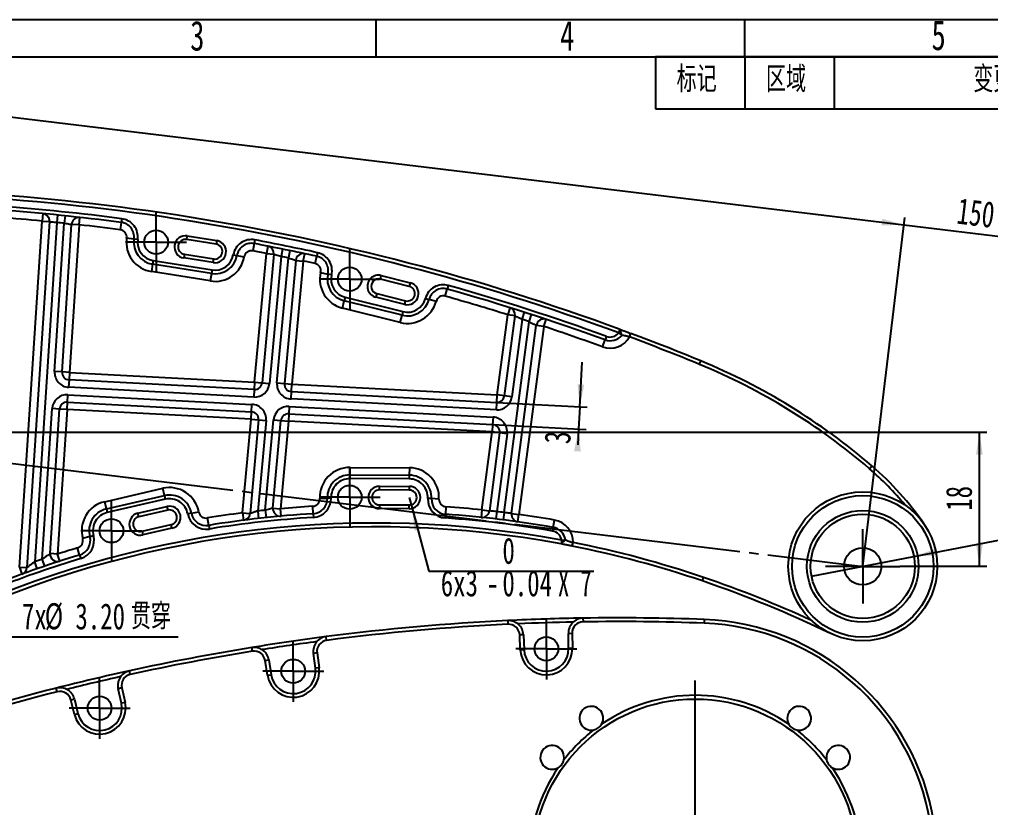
# Model space of a CAD drawing. Extents: x 0 to 297, y 0 to 210.
# Drawn here: x 100.6 to 231, y 104.2 to 210 of the extents above; entities that cross this region are included whole.
import ezdxf

# ---------------------------------------------------------------- set-up
doc = ezdxf.new("R2010")
doc.units = 0
doc.linetypes.add('SLD-中心线', pattern=[34.29, 30.48, -1.27, 1.27, -1.27])
doc.linetypes.add('SLD-实线', pattern=[0])
doc.layers.get('0').update_dxf_attribs({"linetype": 'CONTINUOUS'})
for name, color, linetype in [('中心线', 6, 'SLD-中心线'), ('图框', 7, 'SLD-实线'), ('尺寸线', 5, 'SLD-实线'), ('粗实线', 7, 'SLD-实线'), ('细实线', 7, 'SLD-实线')]:
    doc.layers.add(name, color=color, linetype=linetype)
doc.styles.add('SLDTEXTSTYLE0', font='TXT', dxfattribs={"width": 0.7, "bigfont": 'bigfont'})
doc.styles.add('SLDTEXTSTYLE1', font='TXT', dxfattribs={"width": 0.7})
doc.styles.add('SLDTEXTSTYLE4', font='TXT', dxfattribs={"width": 0.633333})
doc.dimstyles.new('SLDDIMSTYLE0', dxfattribs={"dimtxt": 3.5, "dimasz": 3, "dimexe": 0, "dimexo": 0.0625, "dimgap": 0.875, "dimtad": 2, "dimrnd": 1e-09, "dimzin": 12, "dimtxsty": 'SLDTEXTSTYLE1', "dimsah": 1, "dimcen": 0.09, "dimazin": 3, "dimtol": 1, "dimtp": 0.02, "dimtm": 0.02, "dimtfac": 1, "dimtofl": 0, "dimtmove": 0, "dimatfit": 3, "dimtolj": 1})
doc.dimstyles.new('SLDDIMSTYLE1', dxfattribs={"dimtxt": 3.5, "dimasz": 3, "dimexe": 0, "dimexo": 0.0625, "dimgap": 0.875, "dimtad": 0, "dimtih": 1, "dimtoh": 1, "dimrnd": 1e-09, "dimzin": 4, "dimtxsty": 'SLDTEXTSTYLE1', "dimblk1": 'NONE', "dimsah": 1, "dimcen": 0, "dimazin": 3, "dimtfac": 1, "dimtmove": 0, "dimatfit": 3, "dimtolj": 1, "dimtzin": 12})
doc.dimstyles.new('SLDDIMSTYLE2', dxfattribs={"dimtxt": 3.5, "dimasz": 3, "dimexe": 0, "dimexo": 0.0625, "dimgap": 0.875, "dimtad": 2, "dimrnd": 1e-09, "dimzin": 12, "dimtxsty": 'SLDTEXTSTYLE1', "dimsah": 1, "dimcen": 0.09, "dimazin": 3, "dimtfac": 1, "dimtmove": 0, "dimatfit": 3, "dimtolj": 1, "dimtzin": 12})
doc.dimstyles.new('SLDDIMSTYLE3', dxfattribs={"dimtxt": 3.5, "dimasz": 3, "dimexe": 0, "dimexo": 0.0625, "dimgap": 0.875, "dimtad": 0, "dimtih": 1, "dimtoh": 1, "dimdec": 6, "dimrnd": 1e-09, "dimzin": 12, "dimtxsty": 'SLDTEXTSTYLE1', "dimsah": 1, "dimcen": 0, "dimazin": 3, "dimtol": 1, "dimtm": 0.04, "dimtfac": 1, "dimtofl": 0, "dimtmove": 0, "dimatfit": 3, "dimtolj": 1, "dimtzin": 0})
doc.dimstyles.new('SLDDIMSTYLE7', dxfattribs={"dimtxt": 3.5, "dimasz": 3, "dimexe": 0, "dimexo": 0.0625, "dimgap": 0.875, "dimtad": 2, "dimrnd": 1e-09, "dimzin": 12, "dimtxsty": 'SLDTEXTSTYLE1', "dimblk1": 'NONE', "dimsah": 1, "dimcen": 0, "dimazin": 3, "dimtol": 1, "dimtm": 0.04, "dimtfac": 1, "dimtmove": 0, "dimatfit": 3, "dimtolj": 1})

# ---------------------------------------------------------------- blocks, each defined once
blk = doc.blocks.new('SW_TABLEANNOTATION_0')
at = {"layer": '细实线', "color": 0}
for p, q in [((0, 0), (0, -7)), ((0, 0), (12, 0)), ((0, 0), (0, -7)), ((106, 0), (0, 0)), ((12, 0), (12, -7)), ((12, 0), (24, 0)), ((24, 0), (24, -7)), ((24, 0), (74, 0)), ((74, 0), (74, -7)), ((74, 0), (86, 0)), ((86, 0), (86, -7)), ((86, 0), (106, 0)), ((106, 0), (106, -7)), ((106, -7), (106, 0)), ((0, -7), (12, -7)), ((0, -7), (106, -7)), ((12, -7), (24, -7)), ((24, -7), (74, -7)), ((74, -7), (86, -7)), ((86, -7), (106, -7))]:
    blk.add_line(p, q, dxfattribs=at)
at = {"layer": '细实线', "color": 0, "char_height": 3.5, "attachment_point": 1, "style": 'SLDTEXTSTYLE0'}
for s, insert in [('标记', (2.85, -1.28)), ('区域', (14.85, -1.28)), ('变更说明', (42.7, -1.28)), ('签名', (76.85, -1.28)), ('日期', (92.85, -1.28))]:
    blk.add_mtext(s, dxfattribs=dict(at, insert=insert))
blk = doc.blocks.new('_D')
at = {"layer": '尺寸线'}
for p, q in [((64.93, 154.57), (70.6, 201.42)), ((70.48, 200.42), (219.39, 182.42)), ((213.85, 136.57), (219.51, 183.42)), ((219.39, 182.42), (241.46, 179.76))]:
    blk.add_line(p, q, dxfattribs=at)
for points in [[(70.48, 200.42), (73.4, 199.62), (73.51, 200.51)], [(219.39, 182.42), (216.47, 183.23), (216.36, 182.34)]]:
    blk.add_solid(points, dxfattribs=at)
at = {"layer": '尺寸线', "char_height": 3.5, "attachment_point": 1, "rotation": 353.1079, "style": 'SLDTEXTSTYLE1'}
for s, insert in [('150', (226.77, 186.08)), ('±0.02', (232.65, 185.36))]:
    blk.add_mtext(s, dxfattribs=dict(at, insert=insert))
blk = doc.blocks.new('_D_1')
at = {"layer": '尺寸线'}
for p, q in [((83.38, 131.17), (86.48, 130.38)), ((86.48, 130.38), (99.32, 127.11)), ((99.32, 127.11), (121.88, 127.11))]:
    blk.add_line(p, q, dxfattribs=at)
blk.add_solid([(86.48, 130.38), (89.28, 129.2), (89.5, 130.07)], dxfattribs=at)
at = {"layer": '尺寸线', "char_height": 3.5, "attachment_point": 1}
for s, insert, style in [('%%c', (103.97, 131.62), 'SLDTEXTSTYLE1'), ('贯穿', (115.54, 131.6), 'SLDTEXTSTYLE0'), ('7x', (100.91, 131.6), 'SLDTEXTSTYLE1'), ('3.20', (108.09, 131.6), 'SLDTEXTSTYLE1')]:
    blk.add_mtext(s, dxfattribs=dict(at, insert=insert, style=style))
blk = doc.blocks.new('_NONE')
blk = doc.blocks.new('_D_2')
at = {"layer": '尺寸线'}
for p, q in [((175.84, 158), (176.15, 163.99)), ((164.69, 158.58), (176.84, 157.94)), ((175.84, 158), (175.68, 155)), ((164.14, 155.61), (176.68, 154.95)), ((175.68, 155), (175.57, 152.89))]:
    blk.add_line(p, q, dxfattribs=at)
for points in [[(175.84, 158), (176.44, 160.97), (175.54, 161.02)], [(175.68, 155), (175.07, 152.03), (175.97, 151.98)]]:
    blk.add_solid(points, dxfattribs=at)
at = {"layer": '尺寸线', "insert": (171.06, 153.13), "char_height": 3.5, "attachment_point": 1, "rotation": 86.9853, "style": 'SLDTEXTSTYLE1'}
blk.add_mtext('3', dxfattribs=at)
blk = doc.blocks.new('_D_3')
at = {"layer": '尺寸线'}
for p, q in [((152.93, 145.81), (153.32, 144.36)), ((153.32, 144.36), (155.58, 135.92)), ((155.58, 135.92), (177.72, 135.92))]:
    blk.add_line(p, q, dxfattribs=at)
blk.add_solid([(153.32, 144.36), (153.66, 141.34), (154.53, 141.58)], dxfattribs=at)
at = {"layer": '尺寸线', "char_height": 3.5, "attachment_point": 1}
for s, insert, style in [('0', (165.45, 140.41), 'SLDTEXTSTYLE1'), ('6x3', (157.17, 136.04), 'SLDTEXTSTYLE1'), ('0.04', (165.45, 136.05), 'SLDTEXTSTYLE1'), ('X 7', (172.91, 136.04), 'SLDTEXTSTYLE4'), ('-', (163.3, 136.05), 'SLDTEXTSTYLE1')]:
    blk.add_mtext(s, dxfattribs=dict(at, insert=insert, style=style))
blk = doc.blocks.new('_D_4')
at = {"layer": '尺寸线'}
for p, q in [((89.23, 154.57), (230.52, 154.57)), ((229.52, 136.57), (229.52, 154.57)), ((218.85, 136.57), (230.52, 136.57))]:
    blk.add_line(p, q, dxfattribs=at)
for points in [[(229.52, 154.57), (229.07, 151.57), (229.97, 151.57)], [(229.52, 136.57), (229.97, 139.57), (229.07, 139.57)]]:
    blk.add_solid(points, dxfattribs=at)
at = {"layer": '尺寸线', "insert": (225.01, 144.03), "char_height": 3.5, "attachment_point": 1, "rotation": 90, "style": 'SLDTEXTSTYLE1'}
blk.add_mtext('18', dxfattribs=at)
blk = doc.blocks.new('_D_9')
at = {"layer": '尺寸线'}
for p, q in [((220.72, 137.89), (236.78, 141)), ((236.78, 141), (255.39, 141)), ((206.98, 135.24), (220.72, 137.89))]:
    blk.add_line(p, q, dxfattribs=at)
blk.add_solid([(220.72, 137.89), (223.75, 138.02), (223.58, 138.9)], dxfattribs=at)
at = {"layer": '尺寸线', "char_height": 3.5, "attachment_point": 1, "style": 'SLDTEXTSTYLE1'}
for s, insert in [('0', (249.25, 149.88)), ('%%c', (238.37, 145.52)), ('14', (242.49, 145.51)), ('0.04', (249.25, 145.52)), ('-', (247.09, 145.52))]:
    blk.add_mtext(s, dxfattribs=dict(at, insert=insert))
blk = doc.blocks.new('SW_CENTERMARKSYMBOL_1')
at = {"layer": '中心线', "color": 0}
for p, q in [((0, 2.5), (0, 4.1)), ((0, 0), (0, 2.5)), ((-2.5, 0), (-4.1, 0)), ((0, 0), (-2.5, 0)), ((0, 0), (0, -2.5)), ((0, 0), (2.5, 0)), ((2.5, 0), (4.1, 0)), ((0, -2.5), (0, -4.1))]:
    blk.add_line(p, q, dxfattribs=at)
blk = doc.blocks.new('SW_CENTERMARKSYMBOL_3')
at = {"layer": '中心线', "color": 0}
for p, q in [((0, 2.5), (0, 4.1)), ((0, 0), (0, 2.5)), ((-2.5, 0), (-4.1, 0)), ((0, 0), (-2.5, 0)), ((0, 0), (0, -2.5)), ((0, 0), (2.5, 0)), ((2.5, 0), (4.1, 0)), ((0, -2.5), (0, -4.1))]:
    blk.add_line(p, q, dxfattribs=at)
blk = doc.blocks.new('SW_CENTERMARKSYMBOL_4')
at = {"layer": '中心线', "color": 0}
for p, q in [((0, 2.5), (0, 4.1)), ((0, 0), (0, 2.5)), ((-2.5, 0), (-4.1, 0)), ((0, 0), (-2.5, 0)), ((0, 0), (0, -2.5)), ((0, 0), (2.5, 0)), ((2.5, 0), (4.1, 0)), ((0, -2.5), (0, -4.1))]:
    blk.add_line(p, q, dxfattribs=at)
blk = doc.blocks.new('SW_CENTERMARKSYMBOL_7')
at = {"layer": '中心线', "color": 0}
for p, q in [((0, 2.5), (0, 4.1)), ((0, 0), (0, 2.5)), ((-2.5, 0), (-4.1, 0)), ((0, 0), (-2.5, 0)), ((0, 0), (0, -2.5)), ((0, 0), (2.5, 0)), ((2.5, 0), (4.1, 0)), ((0, -2.5), (0, -4.1))]:
    blk.add_line(p, q, dxfattribs=at)
blk = doc.blocks.new('SW_CENTERMARKSYMBOL_8')
at = {"layer": '中心线', "color": 0}
for p, q in [((0, 2.5), (0, 5)), ((0, 0), (0, 2.5)), ((-2.5, 0), (-5, 0)), ((0, 0), (-2.5, 0)), ((0, 0), (0, -2.5)), ((0, 0), (2.5, 0)), ((2.5, 0), (5, 0)), ((0, -2.5), (0, -5))]:
    blk.add_line(p, q, dxfattribs=at)
blk = doc.blocks.new('SW_CENTERMARKSYMBOL_9')
at = {"layer": '中心线', "color": 0}
for p, q in [((0, 5), (0, 24.3)), ((0, 0), (0, 2.5)), ((-5, 0), (-24.3, 0)), ((0, 0), (-2.5, 0)), ((0, 0), (0, -2.5)), ((0, 0), (2.5, 0)), ((5, 0), (24.3, 0)), ((0, -5), (0, -24.3))]:
    blk.add_line(p, q, dxfattribs=at)
blk = doc.blocks.new('SW_CENTERMARKSYMBOL_10')
at = {"layer": '中心线', "color": 0}
for p, q in [((0, 2.5), (0, 4.1)), ((0, 0), (0, 2.5)), ((-2.5, 0), (-4.1, 0)), ((0, 0), (-2.5, 0)), ((0, 0), (0, -2.5)), ((0, 0), (2.5, 0)), ((2.5, 0), (4.1, 0)), ((0, -2.5), (0, -4.1))]:
    blk.add_line(p, q, dxfattribs=at)
blk = doc.blocks.new('SW_CENTERMARKSYMBOL_11')
at = {"layer": '中心线', "color": 0}
for p, q in [((0, 2.5), (0, 4.1)), ((0, 0), (0, 2.5)), ((-2.5, 0), (-4.1, 0)), ((0, 0), (-2.5, 0)), ((0, 0), (0, -2.5)), ((0, 0), (2.5, 0)), ((2.5, 0), (4.1, 0)), ((0, -2.5), (0, -4.1))]:
    blk.add_line(p, q, dxfattribs=at)
blk = doc.blocks.new('SW_CENTERMARKSYMBOL_16')
at = {"layer": '中心线', "color": 0}
for p, q in [((0, 2.5), (0, 4.1)), ((0, 0), (0, 2.5)), ((-2.5, 0), (-4.1, 0)), ((0, 0), (-2.5, 0)), ((0, 0), (0, -2.5)), ((0, 0), (2.5, 0)), ((2.5, 0), (4.1, 0)), ((0, -2.5), (0, -4.1))]:
    blk.add_line(p, q, dxfattribs=at)

msp = doc.modelspace()

# ---------------------------------------------------------------- linework, layer by layer
at = {"color": 7, "linetype": 'SLD-实线'}
for p, q in [((100.5714117, 136.4567944), (103.6051701, 182.9308186)), ((104.6030462, 182.8656787), (101.5692878, 136.3916545)), ((105.5968066, 182.7374896), (102.623276, 137.1860921)), ((103.6985115, 183.9264528), (103.6051701, 182.9308186)), ((103.6051701, 182.9308186), (104.6030462, 182.8656787)), ((105.2934323, 162.7385456), (106.592303, 182.635895)), ((105.6966967, 183.7324881), (105.5968066, 182.7374896)), ((106.6954664, 183.6305594), (106.592303, 182.635895)), ((108.5826518, 182.4228397), (108.6923596, 183.4168036)), ((114.2511222, 182.7515894), (114.1231967, 181.7598056)), ((114.315085, 183.2474813), (114.2511222, 182.7515894)), ((106.2913084, 162.6734057), (107.5847757, 182.4879796)), ((108.5826518, 182.4228397), (107.2891845, 162.6082658)), ((108.5826518, 182.4228397), (107.5847757, 182.4879796)), ((115.9617061, 180.5078369), (114.9714579, 180.6471514)), ((116.4568302, 180.4381796), (115.9617061, 180.5078369)), ((123.0399389, 180.4484181), (123.118568, 180.9421969)), ((126.990169, 179.8193854), (123.0399389, 180.4484181)), ((123.118568, 180.9421969), (127.0687981, 180.3131641)), ((127.0687981, 180.3131641), (126.990169, 179.8193854)), ((132.2026567, 180.3990731), (132.1094303, 179.9078411)), ((132.1094303, 179.9078411), (131.9229776, 178.9253772)), ((133.9464849, 179.5533653), (133.7540117, 178.572063)), ((135.9251954, 179.1584612), (135.7262373, 178.1784532)), ((136.9140892, 178.9559954), (136.7118902, 177.976651)), ((118.5393052, 177.6209995), (118.4606761, 177.1272207)), ((118.5393052, 177.6209995), (126.4397654, 176.362934)), ((122.7254226, 178.4733031), (122.6467935, 177.9795243)), ((126.5970236, 177.3504916), (122.6467935, 177.9795243)), ((122.7254226, 178.4733031), (126.6756527, 177.8442703)), ((126.5970236, 177.3504916), (126.6756527, 177.8442703)), ((129.2942652, 178.3939527), (129.7865361, 178.3063777)), ((129.7865361, 178.3063777), (130.7710779, 178.1312276)), ((132.1641291, 161.2982347), (133.7540117, 178.572063)), ((134.7498027, 178.4804105), (133.1599201, 161.2065821)), ((133.7540117, 178.572063), (134.7498027, 178.4804105)), ((135.7262373, 178.1784532), (134.1557111, 161.1149296)), ((135.1694594, 161.2183791), (136.7118902, 177.976651)), ((137.6864833, 177.6546862), (136.1652504, 161.1267265)), ((138.6822744, 177.5630336), (137.1610415, 161.0350739)), ((137.6864833, 177.6546862), (138.6822744, 177.5630336)), ((138.6822744, 177.5630336), (138.8909522, 178.5410181)), ((140.2872029, 177.2160489), (140.5011579, 178.1928925)), ((140.6081353, 178.6813142), (140.5011579, 178.1928925)), ((118.4606761, 177.1272207), (118.3034179, 176.1396632)), ((126.2038781, 174.8815978), (118.3034179, 176.1396632)), ((126.3611363, 175.8691553), (118.4606761, 177.1272207)), ((126.4397654, 176.362934), (126.3611363, 175.8691553)), ((126.3611363, 175.8691553), (126.2038781, 174.8815978)), ((141.0351695, 176.0336393), (142.0094898, 175.8084728)), ((142.4966499, 175.6958895), (142.0094898, 175.8084728)), ((149.0555561, 175.1318195), (149.1769597, 175.6168568)), ((152.9358545, 174.1605913), (149.0555561, 175.1318195)), ((149.1769597, 175.6168568), (153.0572581, 174.6456286)), ((153.0572581, 174.6456286), (152.9358545, 174.1605913)), ((157.7718709, 172.8396836), (158.0433168, 173.8021373)), ((158.1790398, 174.2833641), (158.0433168, 173.8021373)), ((143.9612224, 171.2526748), (144.2040295, 172.2227494)), ((144.325433, 172.7077867), (144.2040295, 172.2227494)), ((151.9646263, 170.2802929), (144.2040295, 172.2227494)), ((144.325433, 172.7077867), (152.0860298, 170.7653302)), ((148.569942, 173.1916703), (148.4485385, 172.706633)), ((152.3288369, 171.7354048), (148.4485385, 172.706633)), ((148.569942, 173.1916703), (152.4502404, 172.2204421)), ((152.3288369, 171.7354048), (152.4502404, 172.2204421)), ((155.1068213, 172.5395975), (155.5895761, 172.4094137)), ((156.5550857, 172.149046), (155.5895761, 172.4094137)), ((151.7218192, 169.3102183), (143.9612224, 171.2526748)), ((166.455248, 171.2985282), (166.1562336, 170.3442796)), ((151.7218192, 169.3102183), (151.9646263, 170.2802929)), ((152.0860298, 170.7653302), (151.9646263, 170.2802929)), ((164.7380648, 159.5827387), (166.1562336, 170.3442796)), ((165.7294931, 159.4520871), (167.1476619, 170.213628)), ((167.1476619, 170.213628), (166.1562336, 170.3442796)), ((168.0926273, 169.7304001), (166.7209214, 159.3214355)), ((168.0926273, 169.7304001), (168.3980088, 170.6826302)), ((169.0601482, 169.4183306), (169.3687109, 170.3695346)), ((170.9938338, 168.7839006), (171.3087546, 169.7330186)), ((165.6839463, 143.7985776), (169.0601482, 169.4183306)), ((166.6751426, 143.6661647), (170.0024055, 168.9145522)), ((170.9938338, 168.7839006), (167.6665709, 143.5355131)), ((170.9938338, 168.7839006), (170.0024055, 168.9145522)), ((181.0892568, 167.9011638), (181.2618954, 168.3704141)), ((181.4748589, 167.5828698), (181.2618954, 168.3704141)), ((178.9096051, 166.0357998), (179.2505536, 166.9758818)), ((179.4210279, 167.4459228), (179.2505536, 166.9758818)), ((181.0892568, 167.9011638), (181.4748589, 167.5828698)), ((182.5356229, 167.3649071), (182.7106199, 167.833283)), ((191.9144292, 163.6840451), (192.1047197, 164.1464189)), ((106.2913084, 162.6734057), (105.2934323, 162.7385456)), ((107.2891845, 162.6082658), (106.2913084, 162.6734057)), ((107.2891845, 162.6082658), (107.2365927, 161.6096497)), ((107.2891845, 162.6082658), (132.1641291, 161.2982347)), ((107.2365927, 161.6096497), (107.1840009, 160.6110336)), ((132.0589455, 159.3010025), (107.1840009, 160.6110336)), ((132.1115373, 160.2996186), (107.2365927, 161.6096497)), ((132.1641291, 161.2982347), (132.1115373, 160.2996186)), ((132.1641291, 161.2982347), (133.1599201, 161.2065821)), ((133.1599201, 161.2065821), (134.1557111, 161.1149296)), ((135.1694594, 161.2183791), (136.1652504, 161.1267265)), ((136.1652504, 161.1267265), (137.1610415, 161.0350739)), ((137.1084497, 160.0364578), (137.1610415, 161.0350739)), ((137.1610415, 161.0350739), (164.7380648, 159.5827387)), ((107.0160509, 158.617107), (107.0686427, 159.615723)), ((107.0686427, 159.615723), (131.8106981, 158.3126906)), ((132.1115373, 160.2996186), (132.0589455, 159.3010025)), ((137.0558579, 159.0378417), (137.1084497, 160.0364578)), ((137.1084497, 160.0364578), (164.685473, 158.5841226)), ((164.685473, 158.5841226), (164.7380648, 159.5827387)), ((165.7294931, 159.4520871), (164.7380648, 159.5827387)), ((166.7209214, 159.3214355), (165.7294931, 159.4520871)), ((106.9634591, 157.6184909), (107.0160509, 158.617107)), ((107.0160509, 158.617107), (131.7581063, 157.3140745)), ((131.7581063, 157.3140745), (131.8106981, 158.3126906)), ((136.8076105, 158.0495298), (136.7550187, 157.0509137)), ((136.8076105, 158.0495298), (164.1879769, 156.6075515)), ((164.6328812, 157.5855066), (137.0558579, 159.0378417)), ((164.6328812, 157.5855066), (164.685473, 158.5841226)), ((103.6483101, 137.5369847), (104.9677068, 157.7487707)), ((104.6987352, 138.2768395), (105.965583, 157.6836308)), ((105.965583, 157.6836308), (104.9677068, 157.7487707)), ((106.9634591, 157.6184909), (105.6966113, 138.2116995)), ((106.9634591, 157.6184909), (105.965583, 157.6836308)), ((131.7055145, 156.3154584), (106.9634591, 157.6184909)), ((131.7055145, 156.3154584), (131.7581063, 157.3140745)), ((136.7550187, 157.0509137), (136.7024269, 156.0522976)), ((136.7550187, 157.0509137), (164.1353851, 155.6089354)), ((164.1879769, 156.6075515), (164.1353851, 155.6089354)), ((130.5486151, 143.7459261), (131.7055145, 156.3154584)), ((132.7013055, 156.2238058), (131.5444062, 143.6542736)), ((131.7055145, 156.3154584), (132.7013055, 156.2238058)), ((133.6970966, 156.1321532), (132.5796879, 143.9916818)), ((132.7013055, 156.2238058), (133.6970966, 156.1321532)), ((133.5941729, 144.1031355), (134.7108448, 156.2356027)), ((134.6252644, 144.3950171), (135.7066358, 156.1439501)), ((134.7108448, 156.2356027), (135.7066358, 156.1439501)), ((136.7024269, 156.0522976), (135.6210555, 144.3033645)), ((135.7066358, 156.1439501), (136.7024269, 156.0522976)), ((164.0827933, 154.6103193), (136.7024269, 156.0522976)), ((164.1353851, 155.6089354), (164.0827933, 154.6103193)), ((162.7029851, 144.1398709), (164.0827933, 154.6103193)), ((165.0742217, 154.4796677), (163.6944134, 144.0092193)), ((165.0742217, 154.4796677), (164.0827933, 154.6103193)), ((166.06565, 154.349016), (164.6912293, 143.9194506)), ((166.06565, 154.349016), (165.0742217, 154.4796677)), ((214.7503508, 149.6755443), (215.076292, 150.0547043)), ((144.9454511, 148.8418509), (144.9432843, 148.3418556)), ((144.9497845, 149.8418415), (144.9454511, 148.8418509)), ((144.9454511, 148.8418509), (152.945376, 148.8071832)), ((144.9497845, 149.8418415), (152.9497094, 149.8071738)), ((152.945376, 148.8071832), (152.9432092, 148.3071879)), ((152.9497094, 149.8071738), (152.945376, 148.8071832)), ((152.9432092, 148.3071879), (144.9432843, 148.3418556)), ((112.0356469, 145.2513272), (119.8319904, 147.0449348)), ((120.0561913, 146.0703919), (119.8319904, 147.0449348)), ((148.9367466, 146.8245358), (148.9389133, 147.3245311)), ((152.936709, 146.807202), (148.9367466, 146.8245358)), ((148.9389133, 147.3245311), (152.9388758, 147.3071973)), ((152.9388758, 147.3071973), (152.936709, 146.807202)), ((112.2598478, 144.2767843), (112.0356469, 145.2513272)), ((112.2598478, 144.2767843), (120.0561913, 146.0703919)), ((120.1682918, 145.5831204), (112.3719483, 143.7895128)), ((120.0561913, 146.0703919), (120.1682918, 145.5831204)), ((140.9348738, 145.7026692), (141.934268, 145.7374717)), ((141.934268, 145.7374717), (142.4339651, 145.7548729)), ((148.9280796, 144.8245546), (148.9259129, 144.3245593)), ((148.9280796, 144.8245546), (152.9280421, 144.8072207)), ((152.9258754, 144.3072254), (152.9280421, 144.8072207)), ((155.9285368, 145.655496), (155.4291766, 145.6807819)), ((156.9272573, 145.6049242), (155.9285368, 145.655496)), ((112.2598478, 144.2767843), (112.3719483, 143.7895128)), ((116.494321, 143.7117737), (120.3924927, 144.6085775)), ((116.6064215, 143.2245022), (116.494321, 143.7117737)), ((120.5045932, 144.121306), (116.6064215, 143.2245022)), ((120.3924927, 144.6085775), (120.5045932, 144.121306)), ((123.6765045, 143.7044404), (123.1852194, 143.6114942)), ((123.6765045, 143.7044404), (124.6590746, 143.8903328)), ((130.5486151, 143.7459261), (131.5444062, 143.6542736)), ((130.5486151, 143.7459261), (130.6760122, 142.7540743)), ((132.5796879, 143.9916818), (132.692528, 142.9980686)), ((133.5941729, 144.1031355), (133.699742, 143.1087235)), ((134.6252644, 144.3950171), (135.6210555, 144.3033645)), ((135.7120975, 143.3075174), (135.6210555, 144.3033645)), ((140.021071, 143.6337682), (139.961135, 144.6319705)), ((140.021071, 143.6337682), (140.0510389, 143.1346671)), ((152.9258754, 144.3072254), (148.9259129, 144.3245593)), ((157.7893148, 143.559027), (157.7551491, 143.0601957)), ((157.8576462, 144.5566897), (157.7893148, 143.559027)), ((162.7029851, 144.1398709), (162.5999262, 143.1451956)), ((162.7029851, 144.1398709), (163.6944134, 144.0092193)), ((164.6912293, 143.9194506), (164.5739204, 142.9263552)), ((165.6839463, 143.7985776), (165.5595224, 142.8063484)), ((166.6751426, 143.6661647), (167.6665709, 143.5355131)), ((167.5279372, 142.5451694), (167.6665709, 143.5355131)), ((126.0056021, 142.0731233), (125.8444897, 143.0600593)), ((172.278303, 141.795896), (172.4512292, 142.7808308)), ((117.0548234, 141.2754163), (120.9529951, 142.1722201)), ((117.0548234, 141.2754163), (117.1669238, 140.7881449)), ((121.0650956, 141.6849487), (117.1669238, 140.7881449)), ((121.0650956, 141.6849487), (120.9529951, 142.1722201)), ((126.0056021, 142.0731233), (126.0861583, 141.5796552)), ((172.278303, 141.795896), (172.1918399, 141.3034287)), ((110.0373823, 140.5666575), (109.0723595, 140.3044915)), ((110.0373823, 140.5666575), (110.5198937, 140.6977405)), ((173.3215346, 139.5747338), (173.9066297, 140.1463656)), ((173.4130849, 140.0662809), (173.3215346, 139.5747338)), ((173.4130849, 140.0662809), (173.9066297, 140.1463656)), ((174.8349153, 139.2840204), (174.9320082, 139.7745028)), ((105.6966113, 138.2116995), (104.6987352, 138.2768395)), ((108.655298, 138.0815551), (108.3689353, 139.0396763)), ((102.9508188, 136.2412558), (102.623276, 137.1860921)), ((103.9685064, 136.5896335), (103.6483101, 137.5369847)), ((106.002127, 137.2595125), (105.6966113, 138.2116995)), ((108.655298, 138.0815551), (108.7984794, 137.6024944)), ((100.5714117, 136.4567944), (100.9136606, 135.5171851)), ((100.5714117, 136.4567944), (101.5692878, 136.3916545)), ((192.3117228, 134.6022623), (192.4728215, 135.0755985)), ((166.1717319, 129.2887442), (166.1959757, 128.7893323)), ((176.2716058, 129.6126055), (176.2794071, 129.1126664)), ((192.5656662, 129.4345396), (192.5469411, 128.9348903)), ((141.8413503, 126.6310957), (141.7773931, 127.1269883)), ((168.2669472, 127.3749757), (167.7673871, 127.354006)), ((167.8516139, 125.3474821), (167.7673871, 127.354006)), ((168.2669472, 127.3749757), (168.351174, 125.3684519)), ((174.303302, 127.5685367), (174.8031793, 127.5796148)), ((174.347798, 125.5607389), (174.303302, 127.5685367)), ((174.8031793, 127.5796148), (174.8476752, 125.5718169)), ((131.8581958, 125.1761867), (131.7779597, 125.6697069)), ((168.351174, 125.3684519), (167.8516139, 125.3474821)), ((174.347798, 125.5607389), (174.8476752, 125.5718169)), ((133.5810108, 123.9266251), (134.0750463, 124.0036247)), ((133.890286, 121.9422912), (133.5810108, 123.9266251)), ((134.0750463, 124.0036247), (134.3843215, 122.0192908)), ((140.546834, 124.941799), (140.0513713, 124.8745927)), ((140.3213108, 122.8845262), (140.0513713, 124.8745927)), ((140.546834, 124.941799), (140.8167735, 122.9517325)), ((140.8167735, 122.9517325), (140.3213108, 122.8845262)), ((115.4622198, 122.0502812), (115.3552477, 122.5387042)), ((133.890286, 121.9422912), (134.3843215, 122.0192908)), ((105.6440396, 119.7300503), (105.5210576, 120.2146898)), ((114.320002, 120.2544988), (113.8322907, 120.1443277)), ((114.2748022, 118.1853954), (113.8322907, 120.1443277)), ((114.320002, 120.2544988), (114.7625135, 118.2955665)), ((107.4692909, 118.6355398), (107.9547261, 118.7553425)), ((107.9547261, 118.7553425), (108.4359233, 116.8055524)), ((107.9504881, 116.6857497), (107.4692909, 118.6355398)), ((114.7625135, 118.2955665), (114.2748022, 118.1853954)), ((107.9504881, 116.6857497), (108.4359233, 116.8055524))]:
    msp.add_line(p, q, dxfattribs=at)
at = {"color": 7, "linetype": 'SLD-中心线'}
msp.add_line((64.9324507, 154.5659433), (213.8485344, 136.5659433), dxfattribs=at)
at = {"color": 7, "linetype": 'SLD-实线'}
for centre, radius in [((118.9324507, 180.0898933), 1.6), ((144.9324507, 175.1329732), 1.6), ((144.9324507, 145.8418791), 1.6), ((213.8485344, 136.5659433), 10), ((213.8485344, 136.5659433), 9.5), ((213.8485344, 136.5659433), 7.5), ((213.8485344, 136.5659433), 7), ((112.9324507, 141.3531555), 1.6), ((213.8485344, 136.5659433), 2.5), ((171.3485344, 125.4942705), 1.6), ((137.3485344, 122.4812885), 1.6), ((111.3485344, 117.5243683), 1.6), ((191.3485344, 96.9573385), 21.8)]:
    msp.add_circle(centre, radius, dxfattribs=at)
for centre, radius, start, end in [((75.217355, -119.8701571), 307.1287539, 69.801285142, 92.146240831), ((75.217355, -119.8701571), 306.6287539, 69.801285142, 92.146240831), ((75.217355, -119.8701571), 305.1287539, 82.650265145, 85.709257346), ((75.217355, -119.8701571), 305.6287539, 82.650265145, 85.709257346), ((75.217355, -119.8701571), 304.1287539, 84.644133022, 85.709257346), ((103.6051701, 182.9308186), 1, 356.265111956, 84.644133022), ((75.217355, -119.8701571), 304.1287539, 84.078639103, 84.26715803), ((108.5826518, 182.4228397), 1, 83.701528143, 176.265111956), ((113.9973571, 180.7841942), 1.9836936, 351.991816889, 82.650265145), ((113.9973571, 180.7841942), 2.4836936, 351.991816889, 82.650265145), ((75.217355, -119.8701571), 304.1287539, 82.650265145, 83.701528143), ((113.9973571, 180.7841942), 0.9836936, 351.991816889, 82.650265145), ((118.9324507, 180.0898933), 4, 171.991816889, 260.952213138), ((118.9324507, 180.0898933), 3, 171.991816889, 260.952213138), ((118.9324507, 180.0898933), 2.5, 171.991816889, 260.952213138), ((122.8826808, 179.4608606), 1.5, 80.952213138, 260.952213138), ((122.8826808, 179.4608606), 1, 80.952213138, 260.952213138), ((126.8329109, 178.8318279), 1.5, 260.952213138, 80.952213138), ((131.7395653, 177.9589336), 2.4836936, 79.254161131, 169.912609386), ((75.217355, -119.8701571), 305.6287539, 77.6457771, 79.254161131), ((126.8329109, 178.8318279), 1, 260.952213138, 80.952213138), ((131.7395653, 177.9589336), 1.9836936, 79.254161131, 169.912609386), ((131.7395653, 177.9589336), 0.9836936, 79.254161131, 169.912609386), ((75.217355, -119.8701571), 304.1287539, 78.902843108, 79.254161131), ((75.217355, -119.8701571), 305.1287539, 77.6457771, 79.254161131), ((133.7540117, 178.572063), 1, 354.741314243, 78.902843108), ((126.8329109, 178.8318279), 4, 260.952213138, 349.912609386), ((126.8329109, 178.8318279), 3, 260.952213138, 349.912609386), ((126.8329109, 178.8318279), 2.5, 260.952213138, 349.912609386), ((75.217355, -119.8701571), 304.1287539, 78.334418878, 78.523961192), ((138.6822744, 177.5630336), 1, 77.955120784, 174.741314243), ((75.217355, -119.8701571), 304.1287539, 77.6457771, 77.955120784), ((140.0767368, 176.2551342), 1.9836936, 346.987328845, 77.6457771), ((140.0767368, 176.2551342), 2.4836936, 346.987328845, 77.6457771), ((140.0767368, 176.2551342), 0.9836936, 346.987328845, 77.6457771), ((144.9324507, 175.1329732), 4, 166.987328845, 255.947725093), ((144.9324507, 175.1329732), 3, 166.987328845, 255.947725093), ((144.9324507, 175.1329732), 2.5, 166.987328845, 255.947725093), ((148.8127491, 174.1617449), 1.5, 75.947725093, 255.947725093), ((148.8127491, 174.1617449), 1, 75.947725093, 255.947725093), ((152.6930475, 173.1905167), 1.5, 255.947725093, 75.947725093), ((152.6930475, 173.1905167), 1, 255.947725093, 75.947725093), ((157.5048513, 171.892924), 2.4836936, 74.249673086, 164.908121341), ((157.5048513, 171.892924), 1.9836936, 74.249673086, 164.908121341), ((75.217355, -119.8701571), 305.1287539, 70.065326122, 74.249673086), ((75.217355, -119.8701571), 305.6287539, 70.065326122, 74.249673086), ((152.6930475, 173.1905167), 3, 255.947725093, 344.908121341), ((152.6930475, 173.1905167), 2.5, 255.947725093, 344.908121341), ((157.5048513, 171.892924), 0.9836936, 74.249673086, 164.908121341), ((75.217355, -119.8701571), 304.1287539, 72.601584334, 74.249673086), ((152.6930475, 173.1905167), 4, 255.947725093, 344.908121341), ((166.1562336, 170.3442796), 1, 352.492751449, 72.601584334), ((75.217355, -119.8701571), 304.1287539, 72.027365802, 72.21888717), ((170.9938338, 168.7839006), 1, 71.643965719, 172.492751449), ((75.217355, -119.8701571), 304.1287539, 70.065326122, 71.643965719), ((179.9324507, 168.8560457), 3, 250.065326122, 330.195228884), ((179.9324507, 168.8560457), 2, 250.065326122, 320.462138773), ((179.9324507, 168.8560457), 1.5, 250.065326122, 320.462138773), ((75.217355, -119.8701571), 306.6287539, 67.630324953, 69.513043138), ((75.217355, -119.8701571), 307.1287539, 67.630324953, 69.513043138), ((159.8802577, 85.8464129), 84.1717596, 49.316318475, 67.630324953), ((159.8802577, 85.8464129), 84.6717596, 49.316318475, 67.630324953), ((107.2891845, 162.6082658), 2, 176.265111956, 266.985321068), ((107.2891845, 162.6082658), 1, 176.265111956, 266.985321068), ((132.1641291, 161.2982347), 2, 266.985321068, 354.741314243), ((132.1641291, 161.2982347), 1, 266.985321068, 354.741314243), ((137.1610415, 161.0350739), 2, 174.741314243, 266.985321068), ((137.1610415, 161.0350739), 1, 174.741314243, 266.985321068), ((106.9634591, 157.6184909), 2, 86.985321068, 176.265111956), ((164.7380648, 159.5827387), 2, 266.985321068, 352.492751449), ((164.7380648, 159.5827387), 1, 266.985321068, 352.492751449), ((106.9634591, 157.6184909), 1, 86.985321068, 176.265111956), ((131.7055145, 156.3154584), 2, 354.741314243, 86.985321068), ((136.7024269, 156.0522976), 2, 86.985321068, 174.741314243), ((131.7055145, 156.3154584), 1, 354.741314243, 86.985321068), ((136.7024269, 156.0522976), 1, 86.985321068, 174.741314243), ((164.0827933, 154.6103193), 2, 352.492751449, 86.985321068), ((164.0827933, 154.6103193), 1, 352.492751449, 86.985321068), ((188.6456596, 119.3085508), 40.5450895, 34.400965802, 49.316318475), ((144.9324507, 145.8418791), 4, 89.751709852, 181.994437701), ((144.9324507, 145.8418791), 3, 89.751709852, 181.994437701), ((152.9323756, 145.8072114), 3, 357.10121331, 89.751709852), ((152.9323756, 145.8072114), 4, 357.10121331, 89.751709852), ((188.6456596, 119.3085508), 40.0450895, 39.518066348, 49.316318475), ((144.9324507, 145.8418791), 2.5, 89.751709852, 181.994437701), ((152.9323756, 145.8072114), 2.5, 357.10121331, 89.751709852), ((120.7287942, 143.1467631), 4, 10.713167655, 102.955895505), ((120.7287942, 143.1467631), 3, 10.713167655, 102.955895505), ((148.9324131, 145.8245452), 1.5, 89.751709852, 269.751709852), ((148.9324131, 145.8245452), 1, 89.751709852, 269.751709852), ((152.9323756, 145.8072114), 1.5, 269.751709852, 89.751709852), ((152.9323756, 145.8072114), 1, 269.751709852, 89.751709852), ((112.9324507, 141.3531555), 4, 102.955895505, 195.198623354), ((120.7287942, 143.1467631), 2.5, 10.713167655, 102.955895505), ((139.899012, 145.6665968), 1.0364897, 273.436136178, 1.994437701), ((139.899012, 145.6665968), 2.0364897, 273.436136178, 1.994437701), ((139.899012, 145.6665968), 2.5364897, 273.436136178, 1.994437701), ((157.9259777, 145.5543524), 2.5, 177.10121331, 266.081843208), ((157.9259777, 145.5543524), 2, 177.10121331, 266.081843209), ((157.9259777, 145.5543524), 1, 177.10121331, 266.08184321), ((112.9324507, 141.3531555), 3, 102.955895505, 195.198623354), ((112.9324507, 141.3531555), 2.5, 102.955895505, 195.198623354), ((116.8306224, 142.2499593), 1.5, 102.955895505, 282.955895505), ((120.7287942, 143.1467631), 1.5, 282.955895505, 102.955895505), ((120.7287942, 143.1467631), 1, 282.955895505, 102.955895505), ((125.6774983, 144.0830084), 2.5364897, 190.713167655, 279.271469178), ((125.6774983, 144.0830084), 2.0364897, 190.713167655, 279.271469178), ((125.6774983, 144.0830084), 1.0364897, 190.713167655, 279.271469178), ((148.3236993, 5.3577834), 139.5250216, 97.319206881, 99.271469178), ((148.3236993, 5.3577834), 138.5250216, 93.436136178, 99.271469178), ((130.5486151, 143.7459261), 1, 277.319206881, 354.741314243), ((148.3236993, 5.3577834), 139.5250216, 96.059953953, 96.479058455), ((135.6210555, 144.3033645), 1, 174.741314243, 275.223558231), ((148.3236993, 5.3577834), 139.5250216, 93.436136178, 95.223558231), ((148.3236993, 5.3577834), 138.5250216, 80.04200249, 86.081843207), ((148.3236993, 5.3577834), 139.5250216, 84.084660953, 86.081843207), ((162.7029851, 144.1398709), 1, 264.084660953, 352.492751449), ((148.3236993, 5.3577834), 139.5250216, 82.85251218, 83.26318181), ((167.6665709, 143.5355131), 1, 172.492751449, 262.03120727), ((148.3236993, 5.3577834), 139.5250216, 80.04200249, 82.03120727), ((148.3236993, 5.3577834), 137.0250216, 79.449577325, 113.766270838), ((116.8306224, 142.2499593), 1, 102.955895505, 282.955895505), ((148.3236993, 5.3577834), 138.0250216, 93.436136178, 99.271469178), ((148.3236993, 5.3577834), 138.0250216, 80.04200249, 86.081843207), ((171.9324507, 139.8260265), 3, 359.015922085, 80.04200249), ((148.3236993, 5.3577834), 136.5250216, 79.449577325, 113.766270838), ((171.9324507, 139.8260265), 1.5, 9.216739829, 80.04200249), ((171.9324507, 139.8260265), 2, 9.216739829, 80.04200249), ((108.0721233, 140.0327592), 1.0364897, 286.640321831, 15.198623354), ((108.0721233, 140.0327592), 2.0364897, 286.640321831, 15.198623354), ((108.0721233, 140.0327592), 2.5364897, 286.640321831, 15.198623354), ((148.3236993, 5.3577834), 137.0250216, 71.204126211, 78.802837723), ((105.6966113, 138.2116995), 1, 176.265111956, 287.789193772), ((148.3236993, 5.3577834), 139.5250216, 106.640321831, 107.789193772), ((148.3236993, 5.3577834), 136.5250216, 71.204126211, 78.802837723), ((148.3236993, 5.3577834), 138.5250216, 106.640321831, 111.49891591), ((148.3236993, 5.3577834), 138.0250216, 106.640321831, 111.49891591), ((148.3236993, 5.3577834), 139.5250216, 108.674793865, 109.119704208), ((100.5714117, 136.4567944), 1, 290.013949636, 356.265111956), ((143.028942, -10.1991365), 152.958287, 64.240967665, 71.204126211), ((143.028942, -10.1991365), 153.458287, 65.372321875, 71.204126211), ((181.0636301, -177.4787619), 307.1287539, 92.779217479, 97.349098833), ((181.0636301, -177.4787619), 307.1287539, 90.894002618, 92.779217479), ((166.2687069, 127.2910966), 2, 2.403663297, 92.779217479), ((176.3028111, 127.612849), 2, 90.894002618, 181.2695568), ((181.0636301, -177.4787619), 307.1287539, 87.853759169, 90.894002618), ((181.0636301, -177.4787619), 306.6287539, 87.853759169, 90.894002618), ((191.3485344, 96.9573385), 32.5, 9.435338723, 87.853759169), ((181.0636301, -177.4787619), 306.6287539, 92.779217479, 97.349098833), ((166.2687069, 127.2910966), 1.5, 2.403663297, 92.779217479), ((181.0636301, -177.4787619), 306.6287539, 91.141798445, 92.531421652), ((176.3028111, 127.612849), 1.5, 90.894002618, 181.2695568), ((191.3485344, 96.9573385), 32, 9.435338723, 87.853759169), ((181.0636301, -177.4787619), 307.1287539, 97.349098833, 99.234313694), ((142.0332222, 125.1434179), 2, 97.349098833, 187.724653015), ((142.0332222, 125.1434179), 1.5, 97.349098833, 187.724653015), ((181.0636301, -177.4787619), 307.1287539, 99.234313694, 102.353586878), ((132.0989043, 123.6956262), 2, 8.858759512, 99.234313694), ((181.0636301, -177.4787619), 306.6287539, 97.59689466, 98.986517867), ((171.3485344, 125.4942705), 3.5, 182.403663297, 1.2695568), ((171.3485344, 125.4942705), 3, 182.403663297, 1.2695568), ((181.0636301, -177.4787619), 306.6287539, 99.234313694, 102.353586878), ((132.0989043, 123.6956262), 1.5, 8.858759512, 99.234313694), ((137.3485344, 122.4812885), 3.5, 188.858759512, 7.724653015), ((137.3485344, 122.4812885), 3, 188.858759512, 7.724653015), ((181.0636301, -177.4787619), 307.1287539, 102.353586878, 104.238801739), ((181.0636301, -177.4787619), 306.6287539, 102.601382705, 103.991005912), ((115.7831359, 120.5850123), 2, 102.353586878, 192.72914106), ((115.7831359, 120.5850123), 1.5, 102.353586878, 192.72914106), ((181.0636301, -177.4787619), 307.1287539, 104.238801739, 112.369675047), ((106.0129854, 118.2761318), 2, 13.863247557, 104.238801739), ((181.0636301, -177.4787619), 306.6287539, 104.238801739, 112.369675047), ((106.0129854, 118.2761318), 1.5, 13.863247557, 104.238801739), ((191.3485344, 96.9573385), 22.3, 55.684029037, 124.315970963), ((111.3485344, 117.5243683), 3.5, 193.863247557, 12.72914106), ((111.3485344, 117.5243683), 3, 193.863247557, 12.72914106), ((177.3886347, 116.1714921), 1.6, 330.179078714, 281.820921286), ((205.3084342, 116.1714921), 1.6, 258.179078714, 209.820921286), ((191.3485344, 96.9573385), 22.3, 127.684029037, 142.315970963), ((191.3485344, 96.9573385), 22.3, 37.684029037, 52.315970963), ((172.1343808, 110.9172382), 1.6, 348.179078714, 299.820921286), ((210.562688, 110.9172382), 1.6, 240.179078714, 191.820921286), ((191.3485344, 96.9573385), 22.3, 145.684029037, 214.315970963), ((191.3485344, 96.9573385), 22.3, 325.684029037, 34.315970963)]:
    msp.add_arc(centre, radius, start, end, dxfattribs=at)
for points, knots in [([(104.6030462, 182.8656787), (104.6030462, 182.8656787), (104.6289361, 182.8625238), (104.7287879, 182.8502076), (104.8026684, 182.8410485), (105.0776924, 182.8063312), (105.3348343, 182.7730305), (105.5968066, 182.7374896)], [0, 0, 0, 0, 0.25, 0.25, 0.5, 0.5, 1, 1, 1, 1]), ([(106.592303, 182.635895), (106.7232545, 182.6172544), (106.8517011, 182.5986143), (107.0917934, 182.5632102), (107.2017932, 182.5466894), (107.4765698, 182.5049784), (107.5847757, 182.4879796), (107.5847757, 182.4879796)], [0, 0, 0, 0, 0.25, 0.25, 0.5, 0.5, 1, 1, 1, 1]), ([(134.7498027, 178.4804105), (134.7498027, 178.4804105), (134.7758395, 178.4725541), (134.8754739, 178.4423325), (134.9490541, 178.4199634), (135.1300915, 178.3644949), (135.2389308, 178.3309599), (135.4722811, 178.2584041), (135.5989669, 178.2187043), (135.7262373, 178.1784532)], [0, 0, 0, 0, 0.25, 0.25, 0.5, 0.5, 0.75, 0.75, 1, 1, 1, 1]), ([(136.7118902, 177.976651), (136.8391519, 177.935507), (136.9639492, 177.8947999), (137.1983699, 177.8177588), (137.306171, 177.7820231), (137.4870242, 177.7217596), (137.5607008, 177.6970317), (137.659885, 177.6636739), (137.6864833, 177.6546862), (137.6864833, 177.6546862)], [0, 0, 0, 0, 0.25, 0.25, 0.5, 0.5, 0.75, 0.75, 1, 1, 1, 1]), ([(167.1476619, 170.213628), (167.1476619, 170.213628), (167.1740193, 170.2003671), (167.2732742, 170.1502531), (167.3462339, 170.1133569), (167.5228927, 170.0235546), (167.6280408, 169.9699007), (167.8515212, 169.8551838), (167.9718862, 169.7930767), (168.0926273, 169.7304001)], [0, 0, 0, 0, 0.25, 0.25, 0.5, 0.5, 0.75, 0.75, 1, 1, 1, 1]), ([(169.0601482, 169.4183306), (169.180898, 169.3547125), (169.299282, 169.291973), (169.5235822, 169.1724972), (169.6273399, 169.1169083), (169.8038201, 169.0220149), (169.8766358, 168.9826668), (169.9755118, 168.9291555), (170.0024055, 168.9145522), (170.0024055, 168.9145522)], [0, 0, 0, 0, 0.25, 0.25, 0.5, 0.5, 0.75, 0.75, 1, 1, 1, 1]), ([(181.2618954, 168.3704141), (181.2625205, 168.3701842), (181.2637708, 168.3697242), (181.2739297, 168.3659865), (181.2927496, 168.3590613), (181.3250886, 168.3471585), (181.3915446, 168.3226872), (181.4842474, 168.2885231), (181.5988927, 168.2462136), (181.7273542, 168.1987588), (181.9110209, 168.1308052), (182.1187384, 168.0537576), (182.2948606, 167.9882912), (182.4311962, 167.9375398), (182.5703304, 167.8856762), (182.6638734, 167.8507412), (182.7106199, 167.833283)], [0, 0, 0, 0, 0.041525227, 0.083051276, 0.1247816669, 0.1871830525, 0.2499542146, 0.3744265195, 0.4372407004, 0.4996492399, 0.6244665069, 0.7491958166, 0.8115871148, 0.8744875807, 0.9372771899, 1, 1, 1, 1]), ([(182.5356229, 167.3649071), (182.5028913, 167.3741936), (182.4377339, 167.3926798), (182.3080262, 167.427893), (182.1491477, 167.4684128), (181.9998102, 167.5022778), (181.8891498, 167.5247175), (181.8110507, 167.5392041), (181.7490909, 167.5495863), (181.7042932, 167.5564688), (181.6620072, 167.5625911), (181.6152311, 167.5687576), (181.5658767, 167.5744576), (181.5260815, 167.5784809), (181.496803, 167.581101), (181.48195, 167.5823098), (181.4757335, 167.5828029), (181.4751497, 167.5828475), (181.4748589, 167.5828698)], [0, 0, 0, 0, 0.0627323828, 0.1248785675, 0.2501478642, 0.3757363521, 0.4390735787, 0.5020569741, 0.5651793322, 0.6014914254, 0.6286215428, 0.6913455703, 0.7536848726, 0.816097475, 0.8777143718, 0.9387327326, 0.9694712316, 1, 1, 1, 1]), ([(132.5796879, 143.9916818), (132.4481273, 143.9506879), (132.3192007, 143.9097847), (132.0740862, 143.8308122), (131.9604459, 143.7935585), (131.7658239, 143.7290589), (131.6850011, 143.7018766), (131.5746651, 143.664598), (131.5444062, 143.6542736), (131.5444062, 143.6542736)], [0, 0, 0, 0, 0.25, 0.25, 0.5, 0.5, 0.75, 0.75, 1, 1, 1, 1]), ([(134.6252644, 144.3950171), (134.6252644, 144.3950171), (134.5962319, 144.3872413), (134.4872457, 144.35769), (134.4071896, 144.3358618), (134.2140042, 144.2822468), (134.0992756, 144.2499936), (133.8559792, 144.1802336), (133.7252396, 144.1421044), (133.5941729, 144.1031355)], [0, 0, 0, 0, 0.25, 0.25, 0.5, 0.5, 0.75, 0.75, 1, 1, 1, 1]), ([(164.6912293, 143.9194506), (164.5598382, 143.9331831), (164.4308363, 143.9458906), (164.1896633, 143.9684273), (164.07912, 143.9781056), (163.8030697, 144.0013189), (163.6944134, 144.0092193), (163.6944134, 144.0092193)], [0, 0, 0, 0, 0.25, 0.25, 0.5, 0.5, 1, 1, 1, 1]), ([(166.6751426, 143.6661647), (166.6751426, 143.6661647), (166.6494429, 143.6700002), (166.5502063, 143.6844866), (166.4767566, 143.6951077), (166.2028798, 143.7333531), (165.9462085, 143.7673615), (165.6839463, 143.7985776)], [0, 0, 0, 0, 0.25, 0.25, 0.5, 0.5, 1, 1, 1, 1]), ([(173.9066297, 140.1463656), (173.9068932, 140.1462334), (173.9074224, 140.1459678), (173.9130658, 140.1431646), (173.9265696, 140.136484), (173.953295, 140.123516), (173.9898339, 140.106272), (174.0354856, 140.0854681), (174.0895005, 140.0618272), (174.1409438, 140.0402906), (174.1856159, 140.0222447), (174.2323029, 140.0038195), (174.2946358, 139.9800586), (174.4014935, 139.9411689), (174.5473449, 139.8914685), (174.7045754, 139.8419457), (174.8339021, 139.8030357), (174.899229, 139.7840362), (174.9320082, 139.7745028)], [0, 0, 0, 0, 0.0304483535, 0.0611330251, 0.1220283619, 0.1835460039, 0.2458749372, 0.3081588029, 0.3708638997, 0.4342878165, 0.4659029396, 0.4974372581, 0.5604646576, 0.6238725709, 0.7495731805, 0.8750064712, 0.937281886, 1, 1, 1, 1]), ([(104.6987352, 138.2768395), (104.6987352, 138.2768395), (104.6897576, 138.2706655), (104.6555141, 138.2470755), (104.6297295, 138.2293), (104.5344294, 138.1634293), (104.4448494, 138.1013087), (104.2425495, 137.959891), (104.1288453, 137.8799069), (103.8930631, 137.7126505), (103.7708845, 137.625319), (103.6483101, 137.5369847)], [0, 0, 0, 0, 0.125, 0.125, 0.25, 0.25, 0.5, 0.5, 0.75, 0.75, 1, 1, 1, 1]), ([(174.8349153, 139.2840204), (174.8024172, 139.2904464), (174.7374427, 139.3032942), (174.6402653, 139.3224164), (174.5276882, 139.3444905), (174.4011804, 139.3691758), (174.2173374, 139.4048498), (174.0003819, 139.4465993), (173.8085153, 139.4831518), (173.6742338, 139.5085758), (173.5542826, 139.5311978), (173.4332038, 139.553905), (173.357363, 139.5680579), (173.3306626, 139.5730335), (173.3226517, 139.5745257), (173.3219073, 139.5746644), (173.3215346, 139.5747338)], [0, 0, 0, 0, 0.0417112813, 0.0833946156, 0.1252235302, 0.1879904234, 0.2502801424, 0.3748241318, 0.4996163039, 0.5620383855, 0.624907576, 0.7495806504, 0.8748827185, 0.9372082445, 0.9685634469, 1, 1, 1, 1]), ([(102.623276, 137.1860921), (102.4999667, 137.0951977), (102.3792409, 137.0054915), (102.1431318, 136.8287593), (102.0319169, 136.7448473), (101.8281671, 136.5902041), (101.7396526, 136.5225171), (101.6082559, 136.4217214), (101.5692878, 136.3916545), (101.5692878, 136.3916545)], [0, 0, 0, 0, 0.25, 0.25, 0.5, 0.5, 0.75, 0.75, 1, 1, 1, 1]), ([(177.7164002, 114.6054238), (177.8212705, 114.6273724), (177.9256907, 114.660056), (178.1335635, 114.7509467), (178.2344018, 114.8083865), (178.4216655, 114.944208), (178.5085432, 115.023217), (178.6586092, 115.1917496), (178.7234423, 115.282792), (178.776769, 115.3758268)], [0, 0, 0, 0, 0.25, 0.25, 0.5, 0.5, 0.75, 0.75, 1, 1, 1, 1]), ([(203.9202999, 115.3758268), (203.9735809, 115.2828717), (204.0369325, 115.1936621), (204.1876109, 115.02405), (204.2734002, 114.945897), (204.4604417, 114.8097698), (204.5624304, 114.7515593), (204.7690874, 114.6609174), (204.8757084, 114.6273912), (204.9806686, 114.6054238)], [0, 0, 0, 0, 0.25, 0.25, 0.5, 0.5, 0.75, 0.75, 1, 1, 1, 1]), ([(172.9300461, 109.5291039), (173.0230012, 109.5823849), (173.1122108, 109.6457365), (173.2818229, 109.796415), (173.3599759, 109.8822042), (173.4961031, 110.0692458), (173.5543136, 110.1712344), (173.6449555, 110.3778914), (173.6784817, 110.4845124), (173.700449, 110.5894727)], [0, 0, 0, 0, 0.25, 0.25, 0.5, 0.5, 0.75, 0.75, 1, 1, 1, 1]), ([(208.9966198, 110.5894727), (209.0185683, 110.4846024), (209.051252, 110.3801822), (209.1421427, 110.1723094), (209.1995825, 110.0714711), (209.335404, 109.8842074), (209.4144129, 109.7973297), (209.5829455, 109.6472637), (209.6739879, 109.5824306), (209.7670228, 109.5291039)], [0, 0, 0, 0, 0.25, 0.25, 0.5, 0.5, 0.75, 0.75, 1, 1, 1, 1])]:
    msp.add_open_spline(points, degree=3, knots=knots, dxfattribs=at)
at = {"layer": '粗实线'}
msp.add_line((25, 205), (292, 205), dxfattribs=at)
at = {"layer": '细实线'}
for p, q in [((0, 210), (297, 210)), ((148.5, 205), (148.5, 210)), ((198, 205), (198, 210))]:
    msp.add_line(p, q, dxfattribs=at)

# ---------------------------------------------------------------- block references
at = {"layer": '中心线'}
for name, p in [('SW_CENTERMARKSYMBOL_1', (118.9324507, 180.0898933)), ('SW_CENTERMARKSYMBOL_7', (144.9324507, 175.1329732)), ('SW_CENTERMARKSYMBOL_3', (144.9324507, 145.8418791)), ('SW_CENTERMARKSYMBOL_4', (112.9324507, 141.3531555)), ('SW_CENTERMARKSYMBOL_8', (213.8485344, 136.5659433)), ('SW_CENTERMARKSYMBOL_11', (171.3485344, 125.4942705)), ('SW_CENTERMARKSYMBOL_10', (137.3485344, 122.4812885)), ('SW_CENTERMARKSYMBOL_16', (111.3485344, 117.5243683)), ('SW_CENTERMARKSYMBOL_9', (191.3485344, 96.9573385))]:
    msp.add_blockref(name, p, dxfattribs=at)
at = {"layer": '细实线'}
msp.add_blockref('SW_TABLEANNOTATION_0', (186, 205), dxfattribs=at)

# ---------------------------------------------------------------- texts
at = {"layer": '图框', "char_height": 4, "attachment_point": 1, "style": 'SLDTEXTSTYLE1'}
for s, insert in [('3', (123.5175808, 209.8118264)), ('4', (173.1918527, 209.8118264)), ('5', (223.0885135, 209.8869199))]:
    msp.add_mtext(s, dxfattribs=dict(at, insert=insert))

# ---------------------------------------------------------------- dimensions: what is measured, and where the dimension line sits
at = {"layer": '尺寸线'}
for base, p1, p2, angle, dimstyle, picture, middle in [((219.3914402, 182.4230442), (64.9324507, 154.5659433), (213.8485344, 136.5659433), 353.107897421, 'SLDDIMSTYLE0', '_D', (233.8485344, 180.6755654)), ((175.6786509, 155.001013), (164.685473, 158.5841226), (164.1353851, 155.6089354), 86.985321068, 'SLDDIMSTYLE2', '_D_2', (175.6079787, 153.6590852)), ((229.5169598, 154.5659433), (218.8485344, 136.5659433), (89.2324507, 154.5659433), 90, 'SLDDIMSTYLE2', '_D_4', (229.5169598, 145.5659433))]:
    dim = msp.add_linear_dim(base=base, p1=p1, p2=p2, angle=angle, dimstyle=dimstyle, dxfattribs=at)
    dim.commit()
    dim.dimension.update_dxf_attribs({"geometry": picture, "text_midpoint": middle, "dimtype": 160})
dim = msp.add_diameter_dim_2p(p1=(206.9755393, 135.2385629), p2=(220.7215295, 137.8933237), dimstyle='SLDDIMSTYLE7', dxfattribs=at)
dim.commit()
dim.dimension.update_dxf_attribs({"geometry": '_D_9', "text_midpoint": (246.8802853, 145.3584567), "dimtype": 163})
dim = msp.add_radius_dim(center=(152.9323756, 145.8072114), mpoint=(153.3200923, 144.3581856), text='6x<> X 7\\P', dimstyle='SLDDIMSTYLE3', override={"dimpost": '<>'}, dxfattribs=at)
dim.commit()
dim.dimension.update_dxf_attribs({"geometry": '_D_3', "text_midpoint": (167.441824, 135.8868685), "dimtype": 164})
dim = msp.add_diameter_dim_2p(p1=(83.3818921, 131.1670957), p2=(86.4830092, 130.3777461), text='7x<> 贯穿', dimstyle='SLDDIMSTYLE1', dxfattribs=at)
dim.commit()
dim.dimension.update_dxf_attribs({"geometry": '_D_1', "text_midpoint": (111.3955284, 129.2661623), "dimtype": 163})

doc.saveas('drawing.dxf')
